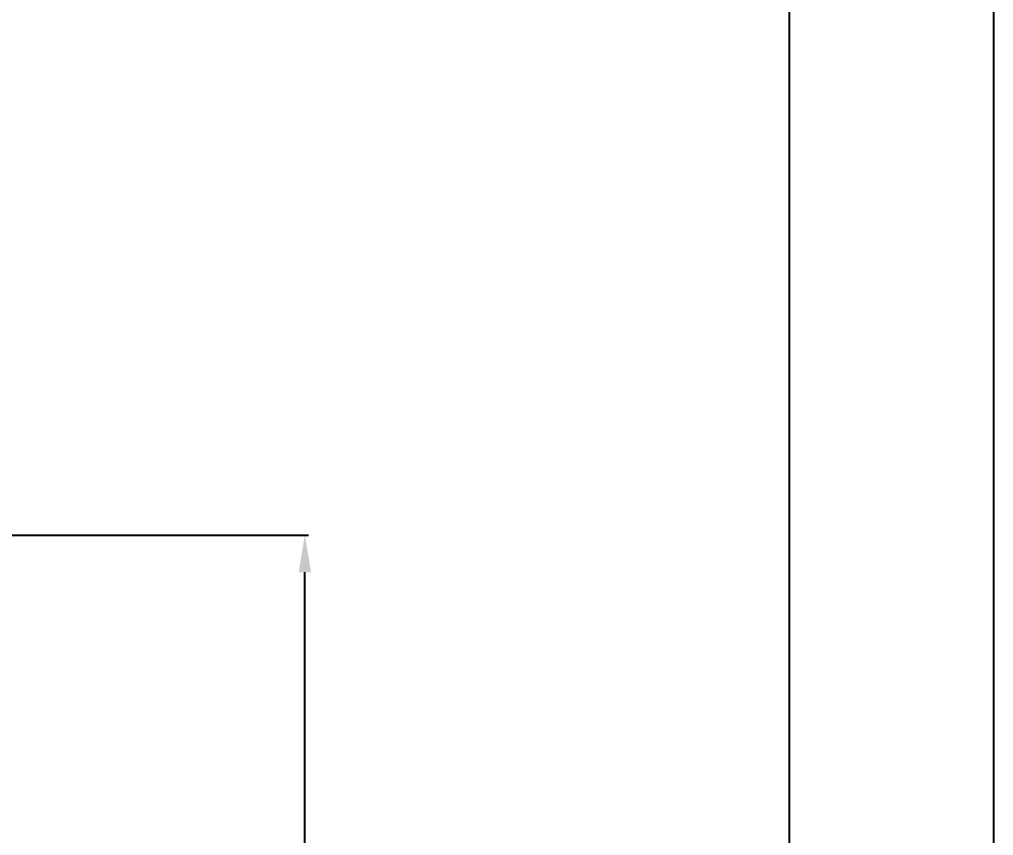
# Model space of a CAD drawing. Extents: x 1944 to 4044, y -46 to 2924.
# Drawn here: x 3781.1 to 4043.6, y 1343.4 to 1563.4 of the extents above; entities that cross this region are included whole.
import ezdxf

# ---------------------------------------------------------------- set-up
doc = ezdxf.new("R2010")
doc.units = 0
doc.header["$LTSCALE"] = 23.1
doc.layers.get('0').update_dxf_attribs({"linetype": 'CONTINUOUS'})
doc.layers.get('Defpoints').update_dxf_attribs({"linetype": 'CONTINUOUS'})
doc.layers.add('D', color=2, linetype='CONTINUOUS')
doc.styles.get("Standard").update_dxf_attribs({"font": 'txt.shx', "bigfont": 'whgtxt.shx'})
doc.dimstyles.get("Standard").update_dxf_attribs({"dimtxt": 2.5, "dimasz": 0.18, "dimexe": 0.18, "dimexo": 0.0625, "dimgap": 0.09, "dimtad": 0, "dimtih": 1, "dimtoh": 1, "dimdec": 4, "dimzin": 0, "dimdsep": 46, "dimtxsty": 'Standard', "dimcen": 0.09, "dimadec": 0, "dimazin": 0, "dimtp": 0.001, "dimtm": 0.001, "dimtfac": 1, "dimtdec": 4, "dimtofl": 0, "dimtmove": 0, "dimatfit": 0, "dimfxl": 0, "dimtolj": 1, "dimtzin": 0, "dimarcsym": 0})

# ---------------------------------------------------------------- blocks, each defined once
blk = doc.blocks.new('*D92')
at = {"color": 2, "lineweight": -2, "transparency": 16777216}
for p, q in [((3726.81, 1424.37), (3859.03, 1424.37)), ((3858.03, 662.89), (3858.03, 1414.37)), ((3729.11, 652.89), (3859.03, 652.89))]:
    blk.add_line(p, q, dxfattribs=at)
at = {"color": 2, "transparency": 16777216}
for points in [[(3856.36, 1414.37), (3859.7, 1414.37), (3858.03, 1424.37)], [(3856.36, 662.89), (3859.7, 662.89), (3858.03, 652.89)]]:
    blk.add_solid(points, dxfattribs=at)
at = {"layer": 'Defpoints', "color": 0, "transparency": 16777216}
for p in [(3726.51, 1424.37), (3858.03, 1424.37), (3728.81, 652.89)]:
    blk.add_point(p, dxfattribs=at)
at = {"color": 2, "transparency": 16777216, "insert": (3829.52, 1038.63), "char_height": 17.5, "attachment_point": 5, "rotation": 90}
blk.add_mtext('\\A1;* 직관파이프 임시 설치 후 위치 확인\\P(참고치수 771mm)', dxfattribs=at)

msp = doc.modelspace()

# ---------------------------------------------------------------- linework, layer by layer
at = {"color": 4}
msp.add_line((3988.61, 24.46), (3988.61, 2769.46), dxfattribs=at)
at = {"layer": 'D'}
msp.add_lwpolyline([(1943.61, 2924.46), (4043.61, 2924.46), (4043.61, -45.54), (1943.61, -45.54)], close=True, dxfattribs=at)

# ---------------------------------------------------------------- dimensions: what is measured, and where the dimension line sits
dim = msp.add_linear_dim(base=(3858.03, 1424.37), p1=(3728.81, 652.89), p2=(3726.51, 1424.37), angle=90, text='* 직관파이프 임시 설치 후 위치 확인\\P(참고치수 771mm)', dimstyle='Standard', override={"dimtxt": 17.5, "dimasz": 10, "dimexe": 1, "dimexo": 0.3, "dimgap": 5, "dimtad": 1, "dimtih": 0, "dimtoh": 0, "dimdec": 1, "dimzin": 8, "dimcen": 0, "dimclrd": 2, "dimclre": 2, "dimclrt": 2, "dimazin": 2, "dimtp": 0.1, "dimtm": 0, "dimtfac": 0.5, "dimtdec": 1, "dimatfit": 3, "dimfxl": 2.5, "dimarcsym": 1})
dim.commit()
dim.dimension.update_dxf_attribs({"geometry": '*D92', "text_midpoint": (3858.03, 1038.63), "dimtype": 160})

doc.saveas('drawing.dxf')
